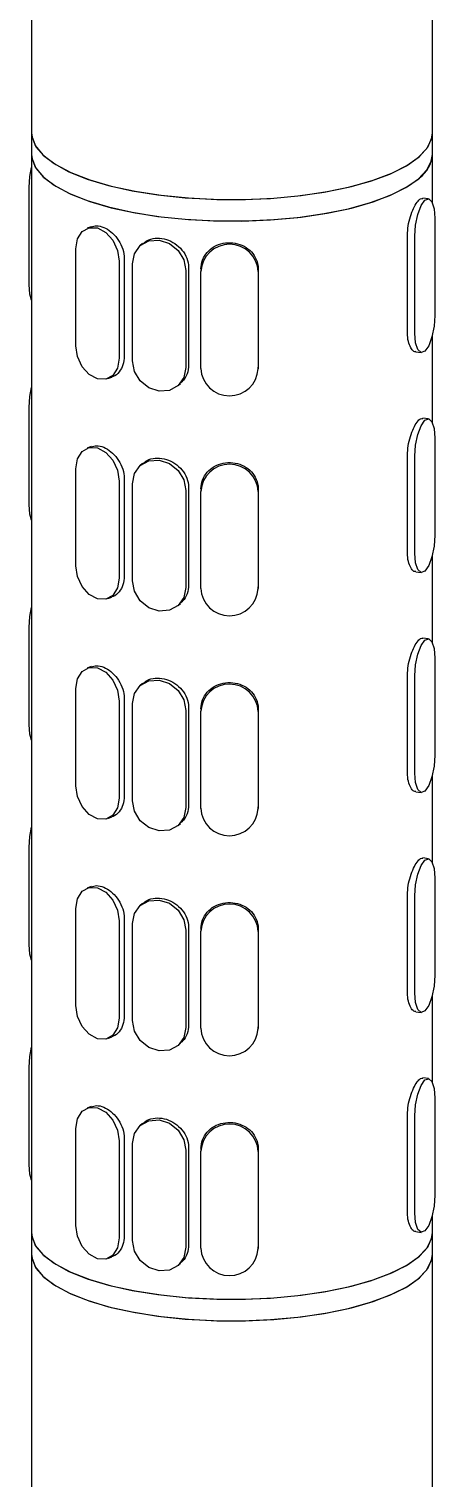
# Model space of a CAD drawing. Extents: x 0 to 951, y -2 to 427.
# Drawn here: x 307.23 to 311.66, y 101.23 to 117.07 of the extents above; entities that cross this region are included whole.
import ezdxf

# ---------------------------------------------------------------- set-up
doc = ezdxf.new("R2010")
doc.units = 0
doc.header["$LTSCALE"] = 23.1
doc.header["$MEASUREMENT"] = 0
doc.layers.get('0').update_dxf_attribs({"linetype": 'CONTINUOUS'})

msp = doc.modelspace()

# ---------------------------------------------------------------- linework, layer by layer
at = {"color": 7, "linetype": 'Continuous', "lineweight": 25}
for p, q in [((307.253, 125.13), (307.253, 115.938)), ((311.628, 115.938), (311.628, 119.805)), ((307.253, 115.938), (307.253, 115.702)), ((311.618, 115.87), (311.628, 115.938)), ((311.628, 115.702), (311.628, 115.938)), ((307.253, 115.702), (307.253, 103.917)), ((311.618, 115.634), (311.628, 115.702)), ((311.628, 115.175), (311.628, 115.702)), ((307.225, 114.279), (307.225, 115.339)), ((311.584, 115.217), (311.523, 115.224)), ((311.655, 115.004), (311.655, 113.943)), ((307.904, 114.912), (307.86, 114.895)), ((308.464, 114.728), (308.438, 114.705)), ((311.355, 113.759), (311.355, 114.819)), ((311.435, 113.749), (311.435, 114.809)), ((307.736, 113.61), (307.736, 114.671)), ((308.21, 114.535), (308.21, 113.475)), ((308.265, 114.557), (308.265, 113.496)), ((308.353, 113.446), (308.353, 114.507)), ((308.937, 114.433), (308.937, 113.373)), ((308.967, 114.46), (308.967, 113.399)), ((309.102, 114.461), (309.1, 114.433)), ((309.1, 113.362), (309.1, 114.423)), ((309.726, 114.449), (309.725, 114.421)), ((309.725, 114.421), (309.725, 113.36)), ((309.726, 114.449), (309.726, 113.388)), ((311.628, 112.771), (311.628, 113.724)), ((311.445, 113.544), (311.506, 113.536)), ((308.086, 113.251), (308.13, 113.268)), ((309.725, 113.35), (309.726, 113.378)), ((308.852, 113.175), (308.878, 113.198)), ((307.225, 111.875), (307.225, 112.935)), ((311.584, 112.813), (311.523, 112.82)), ((307.904, 112.508), (307.86, 112.49)), ((311.655, 112.6), (311.655, 111.539)), ((308.464, 112.323), (308.438, 112.3)), ((311.355, 111.354), (311.355, 112.415)), ((311.435, 111.344), (311.435, 112.405)), ((307.736, 111.206), (307.736, 112.267)), ((308.265, 112.153), (308.265, 111.092)), ((308.21, 112.131), (308.21, 111.07)), ((308.353, 111.042), (308.353, 112.103)), ((308.937, 112.029), (308.937, 110.969)), ((308.967, 112.056), (308.967, 110.995)), ((309.102, 112.057), (309.1, 112.029)), ((309.1, 110.958), (309.1, 112.019)), ((309.726, 112.045), (309.725, 112.016)), ((309.725, 112.016), (309.725, 110.956)), ((309.726, 112.045), (309.726, 110.984)), ((311.628, 110.366), (311.628, 111.32)), ((311.445, 111.14), (311.506, 111.132)), ((309.725, 110.946), (309.726, 110.974)), ((308.086, 110.847), (308.13, 110.864)), ((308.852, 110.771), (308.878, 110.794)), ((307.225, 109.47), (307.225, 110.531)), ((311.584, 110.408), (311.523, 110.416)), ((307.904, 110.103), (307.86, 110.086)), ((311.655, 110.196), (311.655, 109.135)), ((311.355, 108.95), (311.355, 110.011)), ((311.435, 108.94), (311.435, 110.001)), ((307.736, 108.802), (307.736, 109.863)), ((308.464, 109.919), (308.438, 109.896)), ((308.21, 109.727), (308.21, 108.666)), ((308.265, 109.748), (308.265, 108.688)), ((308.353, 108.638), (308.353, 109.699)), ((308.937, 109.625), (308.937, 108.564)), ((308.967, 109.652), (308.967, 108.591)), ((309.102, 109.653), (309.1, 109.625)), ((309.1, 108.554), (309.1, 109.615)), ((309.726, 109.641), (309.725, 109.612)), ((309.725, 109.612), (309.725, 108.552)), ((309.726, 109.641), (309.726, 108.58)), ((311.628, 107.962), (311.628, 108.916)), ((311.445, 108.735), (311.506, 108.728)), ((309.725, 108.541), (309.726, 108.57)), ((308.086, 108.443), (308.13, 108.46)), ((308.852, 108.367), (308.878, 108.39)), ((307.225, 107.066), (307.225, 108.127)), ((311.584, 108.004), (311.523, 108.012)), ((311.655, 107.792), (311.655, 106.731)), ((307.904, 107.699), (307.86, 107.682)), ((311.355, 106.546), (311.355, 107.607)), ((311.435, 106.536), (311.435, 107.597)), ((307.736, 106.398), (307.736, 107.459)), ((308.464, 107.515), (308.438, 107.492)), ((308.21, 107.323), (308.21, 106.262)), ((308.265, 107.344), (308.265, 106.284)), ((308.353, 106.234), (308.353, 107.295)), ((308.967, 107.247), (308.967, 106.187)), ((309.102, 107.249), (309.1, 107.221)), ((309.726, 107.236), (309.725, 107.208)), ((309.726, 107.236), (309.726, 106.176)), ((308.937, 107.221), (308.937, 106.16)), ((309.1, 106.15), (309.1, 107.211)), ((309.725, 107.208), (309.725, 106.147)), ((311.628, 105.558), (311.628, 106.511)), ((311.445, 106.331), (311.506, 106.323)), ((309.725, 106.137), (309.726, 106.165)), ((308.086, 106.039), (308.13, 106.056)), ((308.852, 105.963), (308.878, 105.986)), ((307.225, 104.662), (307.225, 105.723)), ((311.584, 105.6), (311.523, 105.608)), ((311.655, 105.387), (311.655, 104.327)), ((307.904, 105.295), (307.86, 105.278)), ((311.355, 104.142), (311.355, 105.203)), ((311.435, 104.132), (311.435, 105.193)), ((307.736, 103.994), (307.736, 105.054)), ((308.464, 105.111), (308.438, 105.088)), ((308.21, 104.919), (308.21, 103.858)), ((308.265, 104.94), (308.265, 103.879)), ((308.353, 103.83), (308.353, 104.89)), ((308.937, 104.817), (308.937, 103.756)), ((308.967, 104.843), (308.967, 103.783)), ((309.102, 104.845), (309.1, 104.817)), ((309.1, 103.746), (309.1, 104.806)), ((309.726, 104.832), (309.725, 104.804)), ((309.725, 104.804), (309.725, 103.743)), ((309.726, 104.832), (309.726, 103.772)), ((311.628, 103.917), (311.628, 104.107)), ((307.253, 103.917), (307.253, 103.681)), ((311.445, 103.927), (311.506, 103.919)), ((311.618, 103.849), (311.628, 103.917)), ((311.628, 103.681), (311.628, 103.917)), ((309.725, 103.733), (309.726, 103.761)), ((307.253, 103.681), (307.253, 100.028)), ((308.086, 103.634), (308.13, 103.652)), ((311.618, 103.614), (311.628, 103.681)), ((311.628, 100.028), (311.628, 103.681)), ((308.852, 103.559), (308.878, 103.581))]:
    msp.add_line(p, q, dxfattribs=at)
at = {"color": 7, "linetype": 'Continuous', "lineweight": 25, "flags": 128}
for points in [[(307.253, 115.938), (307.258, 115.889), (307.301, 115.786), (307.387, 115.686), (307.516, 115.591), (307.683, 115.503), (307.887, 115.424), (308.122, 115.356), (308.384, 115.299), (308.667, 115.256), (308.966, 115.226), (309.275, 115.211), (309.587, 115.21), (309.896, 115.225), (310.196, 115.253), (310.48, 115.296), (310.744, 115.352), (310.98, 115.42), (311.186, 115.498), (311.356, 115.586), (311.487, 115.68), (311.576, 115.78), (311.622, 115.883), (311.628, 115.938)], [(307.253, 115.938), (307.256, 115.901), (307.293, 115.798), (307.375, 115.698), (307.498, 115.602), (307.661, 115.513), (307.861, 115.433), (308.092, 115.364), (308.351, 115.305), (308.632, 115.26), (308.929, 115.229), (309.237, 115.212), (309.549, 115.21), (309.859, 115.222), (310.16, 115.249), (310.447, 115.29), (310.713, 115.345), (310.953, 115.411), (311.163, 115.488), (311.337, 115.575), (311.473, 115.668), (311.567, 115.767), (311.618, 115.87)], [(307.253, 115.702), (307.258, 115.653), (307.301, 115.55), (307.387, 115.45), (307.516, 115.355), (307.683, 115.268), (307.887, 115.189), (308.122, 115.12), (308.384, 115.064), (308.667, 115.02), (308.966, 114.99), (309.275, 114.975), (309.587, 114.975), (309.896, 114.989), (310.196, 115.018), (310.48, 115.061), (310.744, 115.116), (310.98, 115.184), (311.186, 115.263), (311.356, 115.35), (311.487, 115.444)], [(307.253, 115.702), (307.256, 115.666), (307.293, 115.562), (307.375, 115.462), (307.498, 115.367), (307.661, 115.278), (307.861, 115.198), (308.092, 115.128), (308.351, 115.07), (308.632, 115.025), (308.929, 114.993), (309.237, 114.976), (309.549, 114.974), (309.859, 114.986), (310.16, 115.014), (310.447, 115.055), (310.713, 115.109), (310.953, 115.175), (311.163, 115.253), (311.337, 115.339), (311.473, 115.433), (311.567, 115.532), (311.618, 115.634)], [(307.225, 115.339), (307.233, 115.46), (307.253, 115.559)], [(311.435, 114.809), (311.443, 114.929), (311.467, 115.046), (311.503, 115.142), (311.545, 115.201), (311.587, 115.216), (311.623, 115.184), (311.647, 115.109), (311.655, 115.004)], [(307.736, 114.671), (307.754, 114.779), (307.806, 114.86), (307.882, 114.901), (307.973, 114.898), (308.064, 114.849), (308.141, 114.763), (308.192, 114.653), (308.21, 114.535)], [(308.353, 114.507), (308.375, 114.617), (308.438, 114.705), (308.533, 114.756), (308.645, 114.765), (308.757, 114.728), (308.852, 114.652), (308.915, 114.549), (308.937, 114.433)], [(307.253, 114.108), (307.233, 114.173), (307.225, 114.279)], [(311.655, 113.943), (311.647, 113.823), (311.623, 113.707), (311.587, 113.611), (311.545, 113.551), (311.503, 113.536), (311.467, 113.569), (311.443, 113.643), (311.435, 113.749)], [(308.21, 113.475), (308.192, 113.367), (308.141, 113.286), (308.064, 113.244), (307.973, 113.248), (307.882, 113.296), (307.806, 113.382), (307.754, 113.493), (307.736, 113.61)], [(308.937, 113.373), (308.915, 113.263), (308.852, 113.175), (308.757, 113.123), (308.645, 113.115), (308.533, 113.151), (308.438, 113.227), (308.375, 113.331), (308.353, 113.446)], [(307.225, 112.935), (307.233, 113.055), (307.253, 113.155)], [(311.435, 112.405), (311.443, 112.525), (311.467, 112.642), (311.503, 112.737), (311.545, 112.797), (311.587, 112.812), (311.623, 112.78), (311.647, 112.705), (311.655, 112.6)], [(307.736, 112.267), (307.754, 112.375), (307.806, 112.455), (307.882, 112.497), (307.973, 112.494), (308.064, 112.445), (308.141, 112.359), (308.192, 112.249), (308.21, 112.131)], [(308.353, 112.103), (308.375, 112.213), (308.438, 112.3), (308.533, 112.352), (308.645, 112.361), (308.757, 112.324), (308.852, 112.248), (308.915, 112.145), (308.937, 112.029)], [(307.253, 111.704), (307.233, 111.769), (307.225, 111.875)], [(311.655, 111.539), (311.647, 111.419), (311.623, 111.302), (311.587, 111.207), (311.545, 111.147), (311.503, 111.132), (311.467, 111.165), (311.443, 111.239), (311.435, 111.344)], [(308.21, 111.07), (308.192, 110.963), (308.141, 110.882), (308.064, 110.84), (307.973, 110.844), (307.882, 110.892), (307.806, 110.978), (307.754, 111.088), (307.736, 111.206)], [(308.937, 110.969), (308.915, 110.859), (308.852, 110.771), (308.757, 110.719), (308.645, 110.711), (308.533, 110.747), (308.438, 110.823), (308.375, 110.927), (308.353, 111.042)], [(307.225, 110.531), (307.233, 110.651), (307.253, 110.751)], [(311.435, 110.001), (311.443, 110.121), (311.467, 110.238), (311.503, 110.333), (311.545, 110.393), (311.587, 110.408), (311.623, 110.376), (311.647, 110.301), (311.655, 110.196)], [(307.736, 109.863), (307.754, 109.97), (307.806, 110.051), (307.882, 110.093), (307.973, 110.089), (308.064, 110.041), (308.141, 109.955), (308.192, 109.845), (308.21, 109.727)], [(308.353, 109.699), (308.375, 109.809), (308.438, 109.896), (308.533, 109.948), (308.645, 109.956), (308.757, 109.92), (308.852, 109.844), (308.915, 109.741), (308.937, 109.625)], [(307.253, 109.3), (307.233, 109.365), (307.225, 109.47)], [(311.655, 109.135), (311.647, 109.015), (311.623, 108.898), (311.587, 108.803), (311.545, 108.743), (311.503, 108.728), (311.467, 108.76), (311.443, 108.835), (311.435, 108.94)], [(308.21, 108.666), (308.192, 108.559), (308.141, 108.478), (308.064, 108.436), (307.973, 108.44), (307.882, 108.488), (307.806, 108.574), (307.754, 108.684), (307.736, 108.802)], [(308.937, 108.564), (308.915, 108.454), (308.852, 108.367), (308.757, 108.315), (308.645, 108.307), (308.533, 108.343), (308.438, 108.419), (308.375, 108.522), (308.353, 108.638)], [(307.225, 108.127), (307.233, 108.247), (307.253, 108.347)], [(311.435, 107.597), (311.443, 107.717), (311.467, 107.834), (311.503, 107.929), (311.545, 107.989), (311.587, 108.004), (311.623, 107.971), (311.647, 107.897), (311.655, 107.792)], [(307.736, 107.459), (307.754, 107.566), (307.806, 107.647), (307.882, 107.689), (307.973, 107.685), (308.064, 107.637), (308.141, 107.551), (308.192, 107.441), (308.21, 107.323)], [(308.353, 107.295), (308.375, 107.404), (308.438, 107.492), (308.533, 107.544), (308.645, 107.552), (308.757, 107.516), (308.852, 107.44), (308.915, 107.336), (308.937, 107.221)], [(307.253, 106.896), (307.233, 106.961), (307.225, 107.066)], [(311.655, 106.731), (311.647, 106.611), (311.623, 106.494), (311.587, 106.399), (311.545, 106.339), (311.503, 106.324), (311.467, 106.356), (311.443, 106.431), (311.435, 106.536)], [(308.21, 106.262), (308.192, 106.155), (308.141, 106.074), (308.064, 106.032), (307.973, 106.035), (307.882, 106.084), (307.806, 106.17), (307.754, 106.28), (307.736, 106.398)], [(308.937, 106.16), (308.915, 106.05), (308.852, 105.963), (308.757, 105.911), (308.645, 105.902), (308.533, 105.939), (308.438, 106.015), (308.375, 106.118), (308.353, 106.234)], [(307.225, 105.723), (307.233, 105.843), (307.253, 105.942)], [(311.435, 105.193), (311.443, 105.313), (311.467, 105.429), (311.503, 105.525), (311.545, 105.585), (311.587, 105.599), (311.623, 105.567), (311.647, 105.493), (311.655, 105.387)], [(307.736, 105.054), (307.754, 105.162), (307.806, 105.243), (307.882, 105.285), (307.973, 105.281), (308.064, 105.233), (308.141, 105.147), (308.192, 105.036), (308.21, 104.919)], [(308.353, 104.89), (308.375, 105), (308.438, 105.088), (308.533, 105.14), (308.645, 105.148), (308.757, 105.112), (308.852, 105.036), (308.915, 104.932), (308.937, 104.817)], [(307.253, 104.491), (307.233, 104.557), (307.225, 104.662)], [(311.655, 104.327), (311.647, 104.207), (311.623, 104.09), (311.587, 103.994), (311.545, 103.935), (311.503, 103.92), (311.467, 103.952), (311.443, 104.027), (311.435, 104.132)], [(307.253, 103.917), (307.258, 103.868), (307.301, 103.765), (307.387, 103.665), (307.516, 103.57), (307.683, 103.483), (307.887, 103.404), (308.122, 103.335), (308.384, 103.279), (308.667, 103.235), (308.966, 103.205), (309.275, 103.19), (309.587, 103.189), (309.896, 103.204), (310.196, 103.233), (310.48, 103.275), (310.744, 103.331), (310.98, 103.399), (311.186, 103.477), (311.356, 103.565), (311.487, 103.659), (311.576, 103.759), (311.622, 103.862), (311.628, 103.917)], [(307.253, 103.917), (307.256, 103.881), (307.293, 103.777), (307.375, 103.677), (307.498, 103.581), (307.661, 103.493), (307.861, 103.413), (308.092, 103.343), (308.351, 103.285), (308.632, 103.239), (308.929, 103.208), (309.237, 103.191), (309.549, 103.189), (309.859, 103.201), (310.16, 103.228), (310.447, 103.27), (310.713, 103.324), (310.953, 103.39), (311.163, 103.468), (311.337, 103.554), (311.473, 103.647), (311.567, 103.747), (311.618, 103.849)], [(308.21, 103.858), (308.192, 103.75), (308.141, 103.669), (308.064, 103.628), (307.973, 103.631), (307.882, 103.68), (307.806, 103.766), (307.754, 103.876), (307.736, 103.994)], [(308.937, 103.756), (308.915, 103.646), (308.852, 103.558), (308.757, 103.507), (308.645, 103.498), (308.533, 103.535), (308.438, 103.611), (308.375, 103.714), (308.353, 103.83)], [(307.253, 103.681), (307.256, 103.645), (307.293, 103.542), (307.375, 103.441), (307.498, 103.346), (307.661, 103.257), (307.861, 103.177), (308.092, 103.107), (308.351, 103.049), (308.632, 103.004), (308.929, 102.972), (309.237, 102.955), (309.549, 102.953), (309.859, 102.966), (310.16, 102.993), (310.447, 103.034), (310.713, 103.088), (310.953, 103.155), (311.163, 103.232), (311.337, 103.318), (311.473, 103.412), (311.567, 103.511), (311.618, 103.614)], [(307.253, 103.681), (307.258, 103.632), (307.301, 103.529), (307.387, 103.429), (307.516, 103.335), (307.683, 103.247), (307.887, 103.168), (308.122, 103.099), (308.384, 103.043), (308.667, 102.999), (308.966, 102.969), (309.275, 102.954), (309.587, 102.954), (309.896, 102.968), (310.196, 102.997), (310.48, 103.04), (310.744, 103.096), (310.98, 103.163), (311.186, 103.242), (311.356, 103.329), (311.487, 103.423), (311.576, 103.523), (311.622, 103.626), (311.628, 103.681)]]:
    msp.add_lwpolyline(points, dxfattribs=at)
at = {"color": 7, "linetype": 'Continuous', "lineweight": 25}
for centre, radius, start, end in [((311.284, 115.723), 0.344, 305.999, 356.5628), ((309.413, 114.407), 0.313, 2.4783, 177.0545), ((309.413, 113.376), 0.313, 182.4782, 357.0546), ((309.413, 112.003), 0.313, 2.4782, 177.0546), ((309.413, 110.972), 0.313, 182.4783, 357.0545), ((309.413, 109.599), 0.313, 2.4781, 177.0547), ((309.413, 108.568), 0.313, 182.4781, 357.0547), ((309.413, 107.195), 0.313, 2.4782, 177.0546), ((309.413, 106.163), 0.313, 182.4782, 357.0546), ((309.413, 104.79), 0.313, 2.4782, 177.0546), ((309.413, 103.759), 0.313, 182.4782, 357.0546)]:
    msp.add_arc(centre, radius, start, end, dxfattribs=at)
for points, knots in [([(311.355, 114.819), (311.357, 114.853), (311.36, 114.921), (311.386, 115.025), (311.421, 115.116), (311.461, 115.184), (311.497, 115.222), (311.515, 115.222), (311.522, 115.221)], [0, 0, 0, 0, 0.173389, 0.346735, 0.521197, 0.696404, 0.870407, 1, 1, 1, 1]), ([(307.905, 114.909), (307.923, 114.915), (307.964, 114.928), (308.04, 114.909), (308.12, 114.861), (308.191, 114.786), (308.243, 114.693), (308.264, 114.613), (308.265, 114.568), (308.265, 114.557)], [0, 0, 0, 0, 0.131336, 0.2939, 0.455291, 0.617252, 0.780654, 0.944148, 1, 1, 1, 1]), ([(308.467, 114.724), (308.481, 114.737), (308.518, 114.77), (308.601, 114.79), (308.7, 114.784), (308.797, 114.745), (308.881, 114.68), (308.941, 114.593), (308.965, 114.516), (308.967, 114.471), (308.967, 114.46)], [0, 0, 0, 0, 0.094166, 0.237794, 0.380435, 0.522047, 0.664159, 0.807536, 0.950993, 1, 1, 1, 1]), ([(309.101, 114.451), (309.105, 114.484), (309.112, 114.55), (309.165, 114.635), (309.243, 114.699), (309.342, 114.736), (309.449, 114.741), (309.551, 114.714), (309.638, 114.659), (309.7, 114.579), (309.724, 114.504), (309.726, 114.46), (309.726, 114.449)], [0, 0, 0, 0, 0.106623, 0.213219, 0.320501, 0.428242, 0.535242, 0.641471, 0.748074, 0.855626, 0.963238, 1, 1, 1, 1]), ([(311.445, 113.547), (311.442, 113.546), (311.425, 113.543), (311.397, 113.573), (311.368, 113.634), (311.356, 113.703), (311.355, 113.747), (311.355, 113.759)], [0, 0, 0, 0, 0.068914, 0.34576, 0.625066, 0.904528, 1, 1, 1, 1]), ([(308.265, 113.496), (308.262, 113.464), (308.257, 113.399), (308.211, 113.323), (308.166, 113.278), (308.135, 113.272), (308.129, 113.271)], [0, 0, 0, 0, 0.311948, 0.623819, 0.937698, 1, 1, 1, 1]), ([(308.967, 113.399), (308.964, 113.367), (308.956, 113.302), (308.919, 113.233), (308.884, 113.208), (308.875, 113.201)], [0, 0, 0, 0, 0.426723, 0.85334, 1, 1, 1, 1]), ([(311.355, 112.415), (311.357, 112.449), (311.36, 112.517), (311.386, 112.62), (311.421, 112.711), (311.461, 112.78), (311.497, 112.818), (311.515, 112.817), (311.522, 112.817)], [0, 0, 0, 0, 0.173389, 0.346735, 0.521198, 0.696404, 0.870407, 1, 1, 1, 1]), ([(307.905, 112.505), (307.923, 112.511), (307.964, 112.524), (308.04, 112.505), (308.12, 112.457), (308.191, 112.382), (308.243, 112.289), (308.264, 112.209), (308.265, 112.164), (308.265, 112.153)], [0, 0, 0, 0, 0.131335, 0.2939, 0.45529, 0.617252, 0.780654, 0.944148, 1, 1, 1, 1]), ([(308.467, 112.32), (308.481, 112.333), (308.518, 112.366), (308.601, 112.386), (308.7, 112.38), (308.797, 112.341), (308.881, 112.276), (308.941, 112.189), (308.965, 112.112), (308.967, 112.067), (308.967, 112.056)], [0, 0, 0, 0, 0.0941665, 0.2377944, 0.3804354, 0.5220475, 0.6641594, 0.8075358, 0.9509929, 1, 1, 1, 1]), ([(309.101, 112.047), (309.105, 112.08), (309.112, 112.145), (309.165, 112.231), (309.243, 112.295), (309.342, 112.332), (309.449, 112.337), (309.551, 112.31), (309.638, 112.255), (309.7, 112.175), (309.724, 112.1), (309.726, 112.056), (309.726, 112.045)], [0, 0, 0, 0, 0.106623, 0.213219, 0.320502, 0.428242, 0.535243, 0.641471, 0.748074, 0.855626, 0.963238, 1, 1, 1, 1]), ([(311.445, 111.143), (311.442, 111.142), (311.425, 111.139), (311.397, 111.169), (311.368, 111.23), (311.356, 111.299), (311.355, 111.343), (311.355, 111.354)], [0, 0, 0, 0, 0.068915, 0.345759, 0.625066, 0.904531, 1, 1, 1, 1]), ([(308.265, 111.092), (308.262, 111.059), (308.257, 110.994), (308.211, 110.919), (308.166, 110.874), (308.135, 110.868), (308.129, 110.867)], [0, 0, 0, 0, 0.311948, 0.62382, 0.937698, 1, 1, 1, 1]), ([(308.967, 110.995), (308.964, 110.963), (308.956, 110.898), (308.919, 110.829), (308.884, 110.804), (308.875, 110.797)], [0, 0, 0, 0, 0.426723, 0.85334, 1, 1, 1, 1]), ([(311.355, 110.011), (311.357, 110.045), (311.36, 110.113), (311.386, 110.216), (311.421, 110.307), (311.461, 110.375), (311.497, 110.414), (311.515, 110.413), (311.522, 110.413)], [0, 0, 0, 0, 0.17339, 0.346735, 0.521198, 0.696404, 0.870407, 1, 1, 1, 1]), ([(307.905, 110.101), (307.923, 110.107), (307.964, 110.12), (308.04, 110.101), (308.12, 110.053), (308.191, 109.978), (308.243, 109.885), (308.264, 109.804), (308.265, 109.76), (308.265, 109.748)], [0, 0, 0, 0, 0.131335, 0.293899, 0.45529, 0.617251, 0.780653, 0.944147, 1, 1, 1, 1]), ([(308.467, 109.916), (308.481, 109.929), (308.518, 109.962), (308.601, 109.982), (308.7, 109.976), (308.797, 109.937), (308.881, 109.872), (308.941, 109.785), (308.965, 109.707), (308.967, 109.663), (308.967, 109.652)], [0, 0, 0, 0, 0.0941656, 0.2377934, 0.3804345, 0.5220465, 0.6641583, 0.8075346, 0.9509916, 1, 1, 1, 1]), ([(309.101, 109.643), (309.105, 109.676), (309.112, 109.741), (309.165, 109.827), (309.243, 109.891), (309.342, 109.927), (309.449, 109.932), (309.551, 109.906), (309.638, 109.85), (309.7, 109.771), (309.724, 109.696), (309.726, 109.652), (309.726, 109.641)], [0, 0, 0, 0, 0.106624, 0.213219, 0.320502, 0.428242, 0.535242, 0.64147, 0.748074, 0.855625, 0.963237, 1, 1, 1, 1]), ([(311.445, 108.739), (311.442, 108.738), (311.425, 108.735), (311.397, 108.765), (311.368, 108.826), (311.356, 108.895), (311.355, 108.939), (311.355, 108.95)], [0, 0, 0, 0, 0.068915, 0.345759, 0.625065, 0.904528, 1, 1, 1, 1]), ([(308.265, 108.688), (308.262, 108.655), (308.257, 108.59), (308.211, 108.515), (308.166, 108.47), (308.135, 108.464), (308.129, 108.463)], [0, 0, 0, 0, 0.31195, 0.623819, 0.937698, 1, 1, 1, 1]), ([(308.967, 108.591), (308.964, 108.559), (308.956, 108.494), (308.919, 108.424), (308.884, 108.399), (308.875, 108.393)], [0, 0, 0, 0, 0.426725, 0.853338, 1, 1, 1, 1]), ([(311.355, 107.607), (311.357, 107.641), (311.36, 107.709), (311.386, 107.812), (311.421, 107.903), (311.461, 107.971), (311.497, 108.01), (311.515, 108.009), (311.522, 108.009)], [0, 0, 0, 0, 0.1733896, 0.3467353, 0.5211976, 0.6964037, 0.8704067, 1, 1, 1, 1]), ([(307.905, 107.696), (307.923, 107.702), (307.964, 107.716), (308.04, 107.696), (308.12, 107.649), (308.191, 107.574), (308.243, 107.481), (308.264, 107.4), (308.265, 107.356), (308.265, 107.344)], [0, 0, 0, 0, 0.131335, 0.293899, 0.45529, 0.617251, 0.780653, 0.944147, 1, 1, 1, 1]), ([(308.467, 107.512), (308.481, 107.525), (308.518, 107.558), (308.601, 107.578), (308.7, 107.571), (308.797, 107.533), (308.881, 107.468), (308.941, 107.381), (308.965, 107.303), (308.967, 107.259), (308.967, 107.247)], [0, 0, 0, 0, 0.094166, 0.237794, 0.380435, 0.522047, 0.664159, 0.807535, 0.950992, 1, 1, 1, 1]), ([(309.101, 107.239), (309.105, 107.272), (309.112, 107.337), (309.165, 107.422), (309.243, 107.487), (309.342, 107.523), (309.449, 107.528), (309.551, 107.502), (309.638, 107.446), (309.7, 107.367), (309.724, 107.292), (309.726, 107.248), (309.726, 107.236)], [0, 0, 0, 0, 0.106623, 0.213219, 0.320502, 0.428242, 0.535242, 0.64147, 0.748074, 0.855625, 0.963238, 1, 1, 1, 1]), ([(311.445, 106.334), (311.442, 106.334), (311.425, 106.331), (311.397, 106.361), (311.368, 106.422), (311.356, 106.491), (311.355, 106.535), (311.355, 106.546)], [0, 0, 0, 0, 0.068915, 0.345759, 0.625067, 0.90453, 1, 1, 1, 1]), ([(308.265, 106.284), (308.262, 106.251), (308.257, 106.186), (308.211, 106.11), (308.166, 106.066), (308.135, 106.06), (308.129, 106.058)], [0, 0, 0, 0, 0.311948, 0.62382, 0.937698, 1, 1, 1, 1]), ([(308.967, 106.187), (308.964, 106.154), (308.956, 106.09), (308.919, 106.02), (308.884, 105.995), (308.875, 105.989)], [0, 0, 0, 0, 0.426722, 0.853339, 1, 1, 1, 1]), ([(311.355, 105.203), (311.357, 105.237), (311.36, 105.304), (311.386, 105.408), (311.421, 105.499), (311.461, 105.567), (311.497, 105.606), (311.515, 105.605), (311.522, 105.605)], [0, 0, 0, 0, 0.173389, 0.346735, 0.521198, 0.696404, 0.870407, 1, 1, 1, 1]), ([(307.905, 105.292), (307.923, 105.298), (307.964, 105.311), (308.04, 105.292), (308.12, 105.244), (308.191, 105.17), (308.243, 105.076), (308.264, 104.996), (308.265, 104.951), (308.265, 104.94)], [0, 0, 0, 0, 0.131335, 0.2939, 0.45529, 0.617252, 0.780654, 0.944147, 1, 1, 1, 1]), ([(308.467, 105.108), (308.481, 105.121), (308.518, 105.154), (308.601, 105.173), (308.7, 105.167), (308.797, 105.129), (308.881, 105.063), (308.941, 104.977), (308.965, 104.899), (308.967, 104.855), (308.967, 104.843)], [0, 0, 0, 0, 0.094166, 0.237794, 0.380435, 0.522047, 0.664159, 0.807536, 0.950992, 1, 1, 1, 1]), ([(309.101, 104.835), (309.105, 104.867), (309.112, 104.933), (309.165, 105.018), (309.243, 105.083), (309.342, 105.119), (309.449, 105.124), (309.551, 105.097), (309.638, 105.042), (309.7, 104.963), (309.724, 104.888), (309.726, 104.843), (309.726, 104.832)], [0, 0, 0, 0, 0.106623, 0.213219, 0.320502, 0.428242, 0.535242, 0.64147, 0.748074, 0.855626, 0.963238, 1, 1, 1, 1]), ([(311.445, 103.93), (311.442, 103.93), (311.425, 103.927), (311.397, 103.957), (311.368, 104.018), (311.356, 104.087), (311.355, 104.131), (311.355, 104.142)], [0, 0, 0, 0, 0.068914, 0.345759, 0.625066, 0.904529, 1, 1, 1, 1]), ([(308.265, 103.879), (308.262, 103.847), (308.257, 103.782), (308.211, 103.706), (308.166, 103.662), (308.135, 103.655), (308.129, 103.654)], [0, 0, 0, 0, 0.311948, 0.62382, 0.937698, 1, 1, 1, 1]), ([(308.967, 103.783), (308.964, 103.75), (308.956, 103.686), (308.919, 103.616), (308.884, 103.591), (308.875, 103.585)], [0, 0, 0, 0, 0.426723, 0.85334, 1, 1, 1, 1])]:
    msp.add_open_spline(points, degree=3, knots=knots, dxfattribs=at)

doc.saveas('drawing.dxf')
